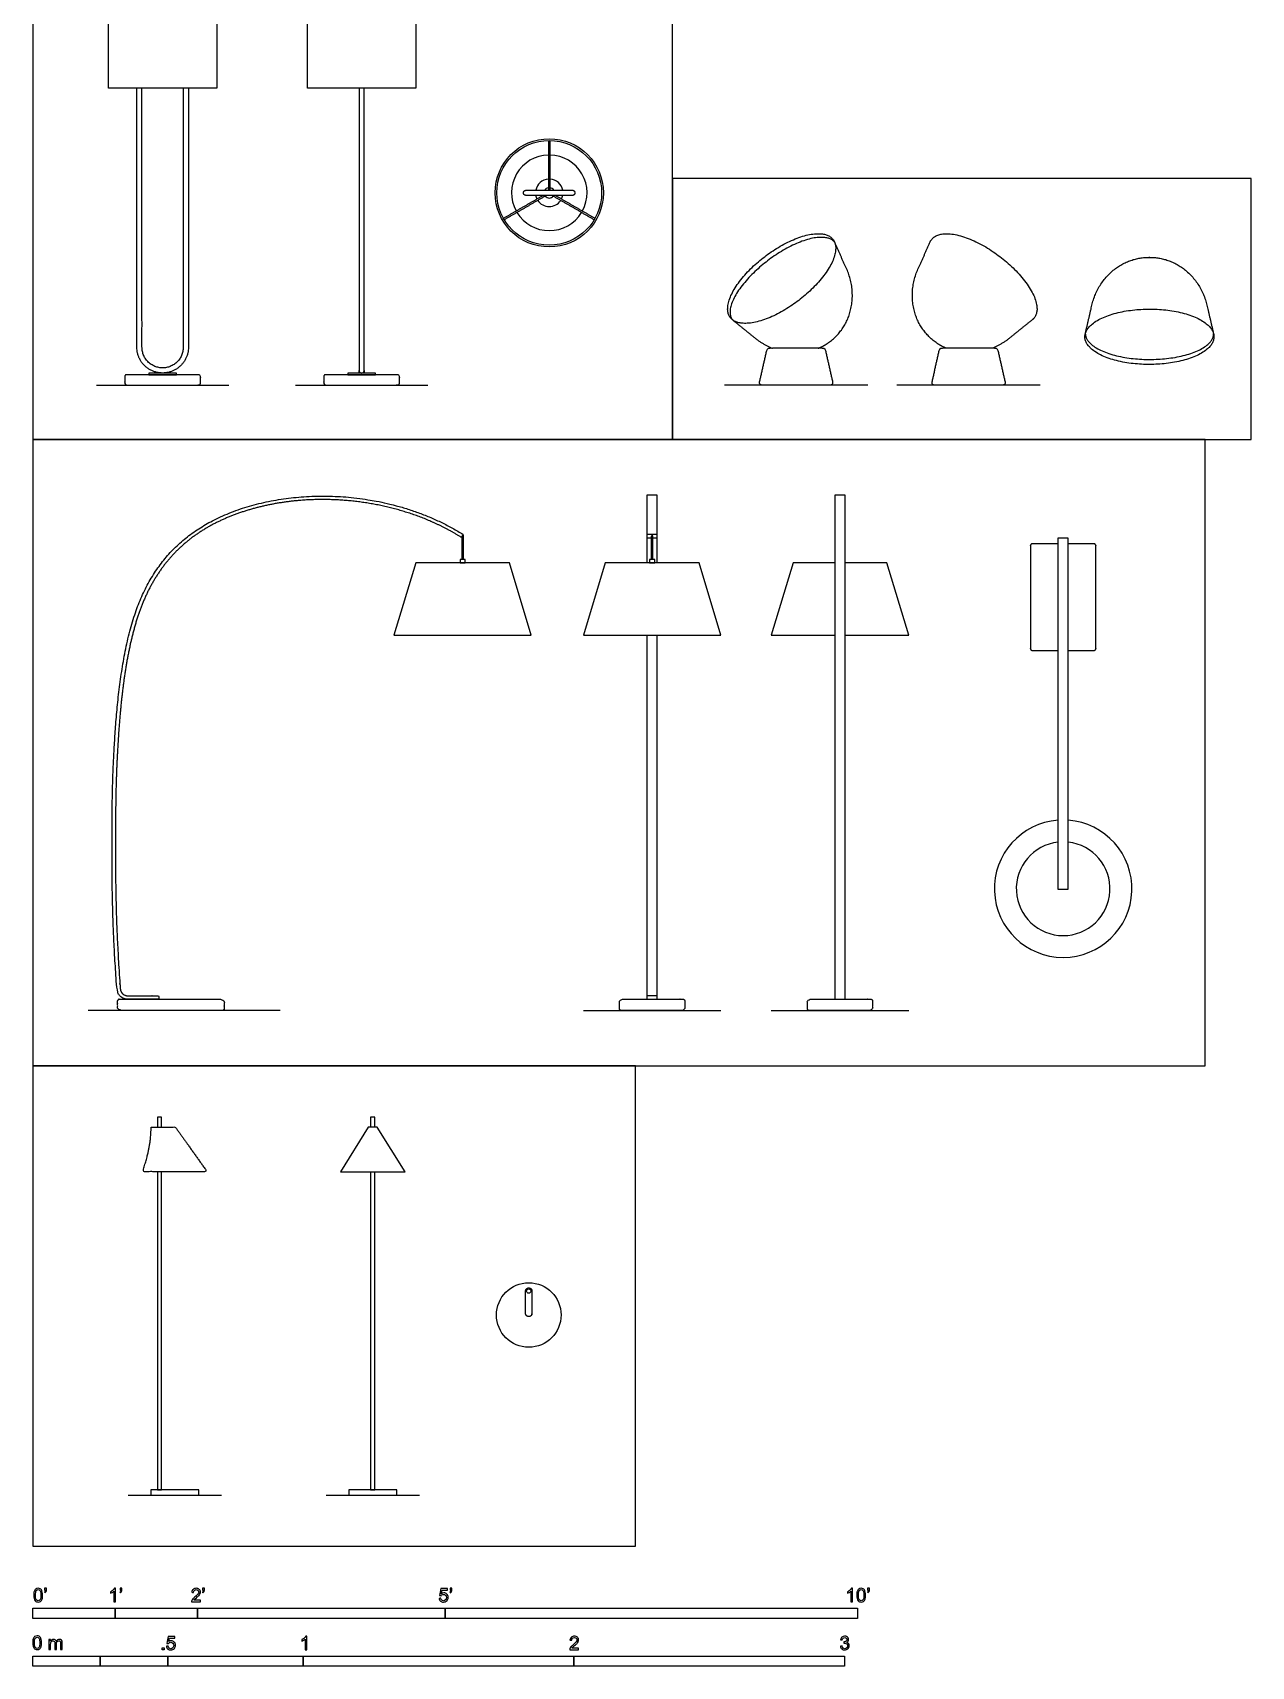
# Model space of a CAD drawing. Header units: millimetres. Extents: x 0 to 42.1, y -0.3 to 16.1.
# Drawn here: x 0.05 to 4.55, y -0.33 to 5.71 of the extents above; entities that cross this region are included whole.
import ezdxf

# ---------------------------------------------------------------- set-up
doc = ezdxf.new("R2010")
doc.units = ezdxf.units.MM
for name, color, linetype, true_color in [('2D$AG-DIAGRAM', 7, 'Continuous', 0xfecc66), ('2D$AG-FURNITURE', 7, 'Continuous', 0x66ccff), ('2D$N-SYMB', 7, 'Continuous', 0x800040), ('2D$X-VPRT', 6, 'Continuous', 0xff00ff), ('AG-DIAGRAM', 7, 'Continuous', 0xfecc66), ('AG-FURNITURE', 7, 'Continuous', 0x66ccff), ('X-VPRT', 6, 'Continuous', 0xff00ff)]:
    doc.layers.add(name, color=color, linetype=linetype, true_color=true_color)

msp = doc.modelspace()

# ---------------------------------------------------------------- linework, layer by layer
at = {"layer": '2D$AG-DIAGRAM'}
for points in [[(0.2832, 4.4113), (0.7715, 4.4113)], [(1.0186, 4.4113), (1.5068, 4.4113)], [(0.9622, 2.0994), (0.2522, 2.0994)], [(2.0823, 2.0994), (2.5903, 2.0994)], [(2.7766, 2.0994), (3.2846, 2.0994)], [(0.3996, 0.3078), (0.7449, 0.3078)], [(1.1311, 0.3078), (1.4764, 0.3078)]]:
    msp.add_lwpolyline(points, dxfattribs=at)
at = {"layer": '2D$AG-FURNITURE'}
for points in [[(0.3273, 5.5093), (0.3273, 5.776), (0.7274, 5.776), (0.7274, 5.5093)], [(1.0627, 5.5093), (1.0627, 5.776), (1.4627, 5.776), (1.4627, 5.5093)], [(0.4765, 4.4494), (0.5781, 4.4494), (0.5781, 4.4558), (0.4765, 4.4558)], [(1.2119, 4.4494), (1.3135, 4.4494), (1.3135, 4.4558), (1.2119, 4.4558)], [(3.0497, 2.1407), (3.0497, 4.0044), (3.0116, 4.0044), (3.0116, 2.1407)], [(3.8362, 3.8447), (3.8362, 2.5474), (3.8743, 2.5474), (3.8743, 3.8447)], [(1.3819, 3.487), (1.8899, 3.487), (1.8091, 3.7537), (1.4627, 3.7537)], [(1.6265, 3.7537), (1.6453, 3.7537), (1.6453, 3.7666), (1.6265, 3.7666)], [(2.0823, 3.487), (2.5903, 3.487), (2.5096, 3.7537), (2.1631, 3.7537)], [(2.3269, 3.7537), (2.3457, 3.7537), (2.3457, 3.7666), (2.3269, 3.7666)], [(2.3173, 2.1407), (2.3554, 2.1407), (2.3554, 2.1534), (2.3173, 2.1534)], [(1.4232, 1.5032), (1.3205, 1.6683), (1.287, 1.6683), (1.1844, 1.5032)], [(0.4833, 0.3078), (0.6611, 0.3078), (0.6611, 0.3269), (0.4833, 0.3269)], [(1.2149, 0.3078), (1.3927, 0.3078), (1.3927, 0.3269), (1.2149, 0.3269)]]:
    msp.add_lwpolyline(points, close=True, dxfattribs=at)
for points in [[(2.3554, 3.7537), (2.3554, 4.0044), (2.3173, 4.0044), (2.3173, 3.7537)], [(2.3395, 3.8464), (2.3554, 3.8464), (2.3554, 3.8591), (2.3173, 3.8591), (2.3173, 3.8464), (2.3332, 3.8464)], [(3.0116, 3.7537), (2.8574, 3.7537), (2.7766, 3.487), (3.0116, 3.487)], [(3.0497, 3.487), (3.2846, 3.487), (3.2038, 3.7537), (3.0497, 3.7537)], [(2.3173, 3.487), (2.3173, 2.1407), (2.3554, 2.1407), (2.3554, 3.487)], [(0.5237, 1.6683), (0.5237, 1.7048), (0.5078, 1.7048), (0.5078, 1.6683)], [(1.3117, 1.6683), (1.3117, 1.7048), (1.2958, 1.7048), (1.2958, 1.6683)], [(0.5078, 1.5032), (0.5078, 0.3269), (0.5237, 0.3269), (0.5237, 1.5032)], [(1.2958, 1.5032), (1.2958, 0.3269), (1.3117, 0.3269), (1.3117, 1.5032)]]:
    msp.add_lwpolyline(points, dxfattribs=at)
for centre, radius in [((1.9561, 5.1219), 0.2), ((1.9561, 5.1219), 0.1937), ((1.8805, 0.9735), 0.1194), ((1.8805, 1.0618), 0.00794)]:
    msp.add_circle(centre, radius, dxfattribs=at)
for centre, radius, start, end in [((1.9561, 5.1219), 0.1397, 91.30229, 208.69771), ((1.9561, 5.1219), 0.1397, 331.30229, 88.69771), ((1.9561, 5.1219), 0.0508, 93.58332, 169.19308), ((1.9561, 5.1219), 0.0192, 99.53142, 150.21379), ((1.9561, 5.1219), 0.0508, 10.80692, 86.41668), ((1.9561, 5.1219), 0.0192, 29.78621, 80.46858), ((1.9561, 5.1219), 0.0508, 190.80692, 206.41668), ((1.9561, 5.1219), 0.0508, 213.58332, 326.41668), ((1.9561, 5.1219), 0.0192, 219.53142, 320.46858), ((1.9561, 5.1219), 0.0508, 333.58332, 349.19308), ((1.9561, 5.1219), 0.1397, 211.30229, 328.69771), ((3.8553, 2.5493), 0.254, 94.30122, 85.69878), ((3.8553, 2.5493), 0.1732, 96.31326, 83.68674)]:
    msp.add_arc(centre, radius, start, end, dxfattribs=at)
for points, weights, degree, knots in [([(0.6226, 5.5093), (0.6226, 5.0301), (0.6226, 4.551), (0.6226, 4.4558), (0.5273, 4.4558), (0.4321, 4.4558), (0.4321, 4.551), (0.4321, 5.0301), (0.4321, 5.5093)], [1, 1, 1, 0.707106781187, 1, 0.707106781187, 1, 1, 1], 2, [6.777903, 6.777903, 6.777903, 9.921829, 9.921829, 10.412703, 10.412703, 10.903576, 10.903576, 14.047502, 14.047502, 14.047502]), ([(0.6035, 5.5093), (0.6035, 5.0301), (0.6035, 4.551), (0.6035, 4.4748), (0.5273, 4.4748), (0.4511, 4.4748), (0.4511, 4.551), (0.4511, 5.0301), (0.4511, 5.5093)], [1, 1, 1, 0.707106781187, 1, 0.707106781187, 1, 1, 1], 2, [6.777903, 6.777903, 6.777903, 9.921829, 9.921829, 10.412703, 10.412703, 10.903576, 10.903576, 14.047502, 14.047502, 14.047502]), ([(1.2532, 5.5093), (1.2532, 4.9873), (1.2532, 4.4653), (1.2532, 4.4558), (1.2627, 4.4558), (1.2722, 4.4558), (1.2722, 4.4653), (1.2722, 4.9873), (1.2722, 5.5093)], [1, 1, 1, 0.707106781187, 1, 0.707106781187, 1, 1, 1], 2, [0.849703, 0.849703, 0.849703, 3.456425, 3.456425, 3.505513, 3.505513, 3.5546, 3.5546, 6.161322, 6.161322, 6.161322]), ([(1.8608, 5.1219), (1.8608, 5.1124), (1.8703, 5.1124), (1.9561, 5.1124), (2.0418, 5.1124), (2.0513, 5.1124), (2.0513, 5.1219), (2.0513, 5.1314), (2.0418, 5.1314), (1.9561, 5.1314), (1.8703, 5.1314), (1.8608, 5.1314), (1.8608, 5.1219)], [1, 0.707106781187, 1, 1, 1, 0.707106781187, 1, 0.707106781187, 1, 1, 1, 0.707106781187, 1], 2, [0, 0, 0, 0.049087, 0.049087, 0.611587, 0.611587, 0.660675, 0.660675, 0.709762, 0.709762, 1.272262, 1.272262, 1.32135, 1.32135, 1.32135]), ([(0.667, 4.4177), (0.667, 4.4113), (0.6607, 4.4113), (0.5273, 4.4113), (0.394, 4.4113), (0.3876, 4.4113), (0.3876, 4.4177), (0.3876, 4.4304), (0.3876, 4.4431), (0.3876, 4.4494), (0.394, 4.4494), (0.5273, 4.4494), (0.6607, 4.4494), (0.667, 4.4494), (0.667, 4.4431), (0.667, 4.4304), (0.667, 4.4177)], [1, 0.707106781187, 1, 1, 1, 0.707106781187, 1, 1, 1, 0.707106781187, 1, 1, 1, 0.707106781187, 1, 1, 1], 2, [0, 0, 0, 0.032725, 0.032725, 0.470225, 0.470225, 0.50295, 0.50295, 0.586283, 0.586283, 0.619008, 0.619008, 1.056508, 1.056508, 1.089233, 1.089233, 1.172566, 1.172566, 1.172566]), ([(1.4024, 4.4177), (1.4024, 4.4113), (1.396, 4.4113), (1.2627, 4.4113), (1.1293, 4.4113), (1.123, 4.4113), (1.123, 4.4177), (1.123, 4.4304), (1.123, 4.4431), (1.123, 4.4494), (1.1293, 4.4494), (1.2627, 4.4494), (1.396, 4.4494), (1.4024, 4.4494), (1.4024, 4.4431), (1.4024, 4.4304), (1.4024, 4.4177)], [1, 0.707106781187, 1, 1, 1, 0.707106781187, 1, 1, 1, 0.707106781187, 1, 1, 1, 0.707106781187, 1, 1, 1], 2, [0, 0, 0, 0.032725, 0.032725, 0.470225, 0.470225, 0.50295, 0.50295, 0.586283, 0.586283, 0.619008, 0.619008, 1.056508, 1.056508, 1.089233, 1.089233, 1.172566, 1.172566, 1.172566]), ([(1.6378, 3.8591), (1.3482, 4.04), (0.7458, 4.04), (0.3945, 3.6223), (0.3405, 3.0414), (0.3405, 2.7416), (0.3405, 2.4192), (0.3583, 2.1783), (0.3599, 2.156), (0.3763, 2.1407), (0.3987, 2.1407), (0.437, 2.1407), (0.4753, 2.1407), (0.5135, 2.1407), (0.5135, 2.145), (0.5135, 2.1492), (0.5135, 2.1534), (0.4753, 2.1534), (0.437, 2.1534), (0.3987, 2.1534), (0.3924, 2.1534), (0.3851, 2.1559), (0.3797, 2.1609), (0.3744, 2.1659), (0.3714, 2.173), (0.3709, 2.1793), (0.3532, 2.4196), (0.3532, 2.5763), (0.3532, 2.704), (0.3532, 2.8382), (0.3532, 2.9394), (0.3622, 3.0867), (0.3646, 3.1259), (0.3705, 3.2073), (0.3844, 3.3309), (0.4062, 3.4548), (0.4379, 3.5716), (0.4834, 3.6753), (0.5431, 3.7637), (0.6171, 3.8369), (0.7047, 3.8949), (0.8045, 3.9389), (0.9141, 3.9696), (1.0316, 3.9868), (1.196, 3.991), (1.362, 3.9658), (1.5206, 3.9097), (1.5954, 3.8706), (1.631, 3.8484), (1.6333, 3.852), (1.6355, 3.8556), (1.6378, 3.8591)], [1, 1, 1, 1, 1, 1, 1, 1, 0.821748788717, 0.821748788717, 1, 1, 1, 1, 1, 1, 1, 1, 1, 1, 1, 1, 1, 1, 1, 1, 1, 1, 1, 1, 1, 1, 1, 1, 1, 1, 1, 1, 1, 1, 1, 1, 1, 1, 1, 1, 1, 1, 1, 1, 1, 1], 3, [0.04166, 0.04166, 0.04166, 0.04166, 3.228658, 4.850171, 6.471684, 8.093197, 9.635749, 9.635749, 9.635749, 9.835138, 9.835138, 9.835138, 10.211723, 10.211723, 10.211723, 10.25339, 10.25339, 10.25339, 10.617394, 10.617394, 10.617394, 10.713758, 10.713758, 10.713758, 10.810122, 10.810122, 10.810122, 12.30114, 12.30114, 12.30114, 13.868481, 13.868481, 13.868481, 14.255303, 14.671856, 15.092279, 15.493069, 15.860426, 16.203578, 16.537987, 16.879451, 17.233778, 17.607668, 17.997864, 18.400163, 19.223796, 19.638212, 20.052034, 20.052034, 20.052034, 20.093701, 20.093701, 20.093701, 20.093701]), ([(1.6391, 3.7666), (1.6391, 3.8098), (1.6391, 3.8545), (1.6391, 3.8568), (1.6368, 3.8576)], [1, 1, 1, 0.772235722906, 0.89870679568], 2, [0.6314288, 0.6314288, 0.6314288, 0.9147154, 0.9147154, 0.9273239, 0.9273239, 0.9273239]), ([(2.3395, 3.7666), (2.3395, 3.8082), (2.3395, 3.8511), (2.3395, 3.8543), (2.3363, 3.8543), (2.3332, 3.8543), (2.3332, 3.8511), (2.3332, 3.8072), (2.3332, 3.7666)], [1, 1, 1, 0.707106781187, 1, 0.707106781187, 1, 1, 1], 2, [0.6314288, 0.6314288, 0.6314288, 0.9039824, 0.9039824, 0.9201963, 0.9201963, 0.9364102, 0.9364102, 1.2027428, 1.2027428, 1.2027428]), ([(3.8362, 3.8241), (3.7886, 3.8241), (3.741, 3.8241), (3.7346, 3.8241), (3.7346, 3.8177), (3.7346, 3.6272), (3.7346, 3.4367), (3.7346, 3.4304), (3.741, 3.4304), (3.7886, 3.4304), (3.8362, 3.4304)], [1, 1, 1, 0.707106781185, 1, 1, 1, 0.707106781187, 1, 1, 1], 2, [4.625, 4.625, 4.625, 4.9375, 4.9375, 4.970225, 4.970225, 6.220225, 6.220225, 6.25295, 6.25295, 6.56545, 6.56545, 6.56545]), ([(3.8743, 3.4304), (3.922, 3.4304), (3.9696, 3.4304), (3.9759, 3.4304), (3.9759, 3.4367), (3.9759, 3.6272), (3.9759, 3.8177), (3.9759, 3.8241), (3.9696, 3.8241), (3.922, 3.8241), (3.8743, 3.8241)], [1, 1, 1, 0.707106781187, 1, 1, 1, 0.707106781185, 1, 1, 1], 2, [2.541667, 2.541667, 2.541667, 2.854167, 2.854167, 2.886892, 2.886892, 4.136892, 4.136892, 4.169617, 4.169617, 4.482117, 4.482117, 4.482117]), ([(0.7485, 2.0994), (0.7548, 2.0994), (0.7548, 2.1058), (0.7548, 2.1201), (0.7548, 2.1344), (0.7548, 2.1407), (0.7485, 2.1407), (0.558, 2.1407), (0.3675, 2.1407), (0.3611, 2.1407), (0.3611, 2.1344), (0.3611, 2.1201), (0.3611, 2.1058), (0.3611, 2.0994), (0.3675, 2.0994), (0.558, 2.0994), (0.7485, 2.0994)], [1, 0.707106781187, 1, 1, 1, 0.707106781188, 1, 1, 1, 0.707106781187, 1, 1, 1, 0.707106781187, 1, 1, 1], 2, [0, 0, 0, 0.032725, 0.032725, 0.580802, 0.580802, 0.613527, 0.613527, 1.863527, 1.863527, 1.896252, 1.896252, 2.444329, 2.444329, 2.477054, 2.477054, 3.727054, 3.727054, 3.727054]), ([(2.2157, 2.1058), (2.2157, 2.0994), (2.222, 2.0994), (2.3363, 2.0994), (2.4506, 2.0994), (2.457, 2.0994), (2.457, 2.1058), (2.457, 2.1201), (2.457, 2.1344), (2.457, 2.1407), (2.4506, 2.1407), (2.3363, 2.1407), (2.222, 2.1407), (2.2157, 2.1407), (2.2157, 2.1344), (2.2157, 2.1201), (2.2157, 2.1058)], [1, 0.707106781188, 1, 1, 1, 0.707106781187, 1, 1, 1, 0.707106781187, 1, 1, 1, 0.707106781187, 1, 1, 1], 2, [0, 0, 0, 0.032725, 0.032725, 0.782725, 0.782725, 0.81545, 0.81545, 1.709681, 1.709681, 1.742406, 1.742406, 2.492406, 2.492406, 2.52513, 2.52513, 3.419361, 3.419361, 3.419361]), ([(2.91, 2.1058), (2.91, 2.0994), (2.9163, 2.0994), (3.0306, 2.0994), (3.1449, 2.0994), (3.1513, 2.0994), (3.1513, 2.1058), (3.1513, 2.1201), (3.1513, 2.1344), (3.1513, 2.1407), (3.1449, 2.1407), (3.0306, 2.1407), (2.9163, 2.1407), (2.91, 2.1407), (2.91, 2.1344), (2.91, 2.1201), (2.91, 2.1058)], [1, 0.707106781188, 1, 1, 1, 0.707106781187, 1, 1, 1, 0.707106781187, 1, 1, 1, 0.707106781187, 1, 1, 1], 2, [0, 0, 0, 0.032725, 0.032725, 0.782725, 0.782725, 0.81545, 0.81545, 1.709681, 1.709681, 1.742406, 1.742406, 2.492406, 2.492406, 2.52513, 2.52513, 3.419361, 3.419361, 3.419361]), ([(1.8805, 1.0737), (1.8686, 1.0737), (1.8686, 1.0618), (1.8686, 1.0206), (1.8686, 0.9794), (1.8686, 0.9675), (1.8805, 0.9675), (1.8923, 0.9675), (1.8923, 0.9794), (1.8923, 1.0206), (1.8923, 1.0618), (1.8923, 1.0737), (1.8805, 1.0737)], [1, 0.707106781187, 1, 1, 1, 0.707106781187, 1, 0.707106781187, 1, 1, 1, 0.707106781186, 1], 2, [0, 0, 0, 0.0609778, 0.0609778, 0.1163483, 0.1163483, 0.1773261, 0.1773261, 0.2383038, 0.2383038, 0.2478954, 0.2478954, 0.3088732, 0.3088732, 0.3088732])]:
    msp.add_rational_spline(points, weights, degree=degree, knots=knots, dxfattribs=at)
for points in [[(1.9529, 5.3155), (1.9529, 5.2235), (1.9529, 5.1314)], [(1.9592, 5.1314), (1.9592, 5.2235), (1.9592, 5.3155)], [(1.7868, 5.0278), (1.86, 5.0701), (1.9332, 5.1124)], [(1.9459, 5.1124), (1.8679, 5.0673), (1.7899, 5.0223)], [(2.1222, 5.0223), (2.0442, 5.0673), (1.9662, 5.1124)], [(1.9789, 5.1124), (2.0521, 5.0701), (2.1253, 5.0278)], [(1.6328, 3.8511), (1.6328, 3.8072), (1.6328, 3.7666)]]:
    msp.add_open_spline(points, degree=2, dxfattribs=at)
msp.add_open_spline([(0.4848, 1.6683), (0.4848, 1.5932), (0.4529, 1.5032), (0.5722, 1.5032), (0.6916, 1.5032), (0.633, 1.5857), (0.5745, 1.6683), (0.5296, 1.6683), (0.4848, 1.6683)], degree=2, knots=[2, 2, 2, 2.559669, 2.559669, 3.343002, 3.343002, 4.343002, 4.343002, 5.343002, 5.343002, 5.343002], dxfattribs=at)
at = {"layer": '2D$N-SYMB'}
for points in [[(0.0471, -0.1484), (0.0471, -0.1103), (0.3519, -0.1103), (0.3519, -0.1484)], [(0.3519, -0.1484), (0.3519, -0.1103), (0.6567, -0.1103), (0.6567, -0.1484)], [(0.6567, -0.1484), (0.6567, -0.1103), (1.5711, -0.1103), (1.5711, -0.1484)], [(1.5711, -0.1484), (1.5711, -0.1103), (3.0951, -0.1103), (3.0951, -0.1484)], [(0.0471, -0.3253), (0.0471, -0.2872), (0.2971, -0.2872), (0.2971, -0.3253)], [(0.2971, -0.3253), (0.2971, -0.2872), (0.5471, -0.2872), (0.5471, -0.3253)], [(0.5257, -0.264), (0.5257, -0.257), (0.5327, -0.257), (0.5327, -0.264)], [(0.5471, -0.3253), (0.5471, -0.2872), (1.0471, -0.2872), (1.0471, -0.3253)], [(1.0471, -0.3253), (1.0471, -0.2872), (2.0471, -0.2872), (2.0471, -0.3253)], [(2.0471, -0.3253), (2.0471, -0.2872), (3.0471, -0.2872), (3.0471, -0.3253)]]:
    msp.add_lwpolyline(points, close=True, dxfattribs=at)
for points, knots in [([(0.0509, -0.0624), (0.0509, -0.0566), (0.0515, -0.0518), (0.0528, -0.0482), (0.054, -0.0446), (0.0558, -0.0419), (0.0582, -0.0398), (0.0606, -0.038), (0.0636, -0.0367), (0.0672, -0.0367), (0.0699, -0.0367), (0.0723, -0.0374), (0.0744, -0.0386), (0.0765, -0.0395), (0.0781, -0.0413), (0.0796, -0.0431), (0.0808, -0.0452), (0.0817, -0.0476), (0.0826, -0.0506), (0.0832, -0.0536), (0.0838, -0.0575), (0.0838, -0.0624), (0.0838, -0.0684), (0.0832, -0.0732), (0.082, -0.0768), (0.0808, -0.0804), (0.079, -0.0831), (0.0765, -0.0852), (0.0741, -0.0871), (0.0711, -0.0877), (0.0672, -0.0877), (0.0624, -0.0877), (0.0588, -0.0864), (0.0561, -0.0828), (0.0528, -0.0786), (0.0509, -0.072), (0.0509, -0.0624)], [0, 0, 0, 0, 1, 1, 1, 2, 2, 2, 3, 3, 3, 4, 4, 4, 5, 5, 5, 6, 6, 6, 7, 7, 7, 8, 8, 8, 9, 9, 9, 10, 10, 10, 11, 11, 11, 12, 12, 12, 12]), ([(0.0573, -0.0624), (0.0573, -0.0708), (0.0582, -0.0762), (0.0603, -0.0789), (0.0621, -0.0816), (0.0645, -0.0831), (0.0672, -0.0831), (0.0702, -0.0831), (0.0726, -0.0816), (0.0744, -0.0789), (0.0762, -0.0762), (0.0775, -0.0708), (0.0775, -0.0624), (0.0775, -0.0542), (0.0762, -0.0488), (0.0744, -0.0461), (0.0726, -0.0434), (0.0702, -0.0419), (0.0672, -0.0419), (0.0645, -0.0419), (0.0621, -0.0431), (0.0606, -0.0455), (0.0585, -0.0485), (0.0573, -0.0542), (0.0573, -0.0624)], [0, 0, 0, 0, 1, 1, 1, 2, 2, 2, 3, 3, 3, 4, 4, 4, 5, 5, 5, 6, 6, 6, 7, 7, 7, 8, 8, 8, 8]), ([(0.0913, -0.0437), (0.0913, -0.0413), (0.0913, -0.0389), (0.0913, -0.0364), (0.0935, -0.0364), (0.0957, -0.0364), (0.0979, -0.0364), (0.0979, -0.0384), (0.0979, -0.0403), (0.0979, -0.0422), (0.0979, -0.0452), (0.0976, -0.0476), (0.0967, -0.0488), (0.0958, -0.0506), (0.0943, -0.0521), (0.0922, -0.053), (0.0917, -0.0522), (0.0912, -0.0514), (0.0907, -0.0506), (0.0919, -0.05), (0.0928, -0.0494), (0.0934, -0.0482), (0.094, -0.047), (0.0943, -0.0455), (0.0943, -0.0437), (0.0933, -0.0437), (0.0923, -0.0437), (0.0913, -0.0437)], [0, 0, 0, 0, 1, 1, 1, 2, 2, 2, 3, 3, 3, 4, 4, 4, 5, 5, 5, 6, 6, 6, 7, 7, 7, 8, 8, 8, 9, 9, 9, 9]), ([(0.3531, -0.0871), (0.3511, -0.0871), (0.3491, -0.0871), (0.3471, -0.0871), (0.3471, -0.074), (0.3471, -0.0609), (0.3471, -0.0479), (0.3456, -0.0494), (0.3435, -0.0509), (0.3411, -0.0521), (0.3387, -0.0536), (0.3366, -0.0548), (0.3347, -0.0554), (0.3347, -0.0534), (0.3347, -0.0514), (0.3347, -0.0494), (0.3381, -0.0479), (0.3411, -0.0458), (0.3438, -0.0437), (0.3462, -0.0413), (0.348, -0.0392), (0.3492, -0.0367), (0.3505, -0.0367), (0.3518, -0.0367), (0.3531, -0.0367), (0.3531, -0.0535), (0.3531, -0.0703), (0.3531, -0.0871)], [0, 0, 0, 0, 1, 1, 1, 2, 2, 2, 3, 3, 3, 4, 4, 4, 5, 5, 5, 6, 6, 6, 7, 7, 7, 8, 8, 8, 9, 9, 9, 9]), ([(0.3703, -0.0437), (0.3703, -0.0413), (0.3703, -0.0389), (0.3703, -0.0364), (0.3725, -0.0364), (0.3747, -0.0364), (0.3769, -0.0364), (0.3769, -0.0384), (0.3769, -0.0403), (0.3769, -0.0422), (0.3769, -0.0452), (0.3766, -0.0476), (0.3757, -0.0488), (0.3748, -0.0506), (0.3733, -0.0521), (0.3712, -0.053), (0.3707, -0.0522), (0.3702, -0.0514), (0.3697, -0.0506), (0.3709, -0.05), (0.3718, -0.0494), (0.3724, -0.0482), (0.373, -0.047), (0.3733, -0.0455), (0.3733, -0.0437), (0.3723, -0.0437), (0.3713, -0.0437), (0.3703, -0.0437)], [0, 0, 0, 0, 1, 1, 1, 2, 2, 2, 3, 3, 3, 4, 4, 4, 5, 5, 5, 6, 6, 6, 7, 7, 7, 8, 8, 8, 9, 9, 9, 9]), ([(0.667, -0.0813), (0.667, -0.0832), (0.667, -0.0851), (0.667, -0.0871), (0.656, -0.0871), (0.6451, -0.0871), (0.6341, -0.0871), (0.6338, -0.0858), (0.6341, -0.0843), (0.6347, -0.0828), (0.6356, -0.0807), (0.6368, -0.0783), (0.6386, -0.0762), (0.6408, -0.0741), (0.6432, -0.0717), (0.6468, -0.0687), (0.6522, -0.0642), (0.6558, -0.0605), (0.6579, -0.0581), (0.6597, -0.0554), (0.6606, -0.053), (0.6606, -0.0506), (0.6606, -0.0482), (0.6597, -0.0461), (0.6582, -0.0446), (0.6564, -0.0428), (0.654, -0.0419), (0.6513, -0.0419), (0.6483, -0.0419), (0.6459, -0.0428), (0.6441, -0.0446), (0.6423, -0.0464), (0.6414, -0.0488), (0.6414, -0.0521), (0.6392, -0.0519), (0.6371, -0.0517), (0.635, -0.0515), (0.6356, -0.0467), (0.6371, -0.0431), (0.6402, -0.0407), (0.6429, -0.0383), (0.6468, -0.0367), (0.6513, -0.0367), (0.6561, -0.0367), (0.66, -0.0383), (0.6627, -0.041), (0.6658, -0.0437), (0.667, -0.047), (0.667, -0.0509), (0.667, -0.0527), (0.6667, -0.0548), (0.6658, -0.0566), (0.6648, -0.0587), (0.6636, -0.0605), (0.6618, -0.063), (0.6597, -0.0651), (0.6567, -0.0678), (0.6522, -0.0717), (0.6486, -0.0747), (0.6462, -0.0768), (0.6453, -0.078), (0.6441, -0.0789), (0.6432, -0.0801), (0.6426, -0.0813), (0.6507, -0.0813), (0.6588, -0.0813), (0.667, -0.0813)], [0, 0, 0, 0, 1, 1, 1, 2, 2, 2, 3, 3, 3, 4, 4, 4, 5, 5, 5, 6, 6, 6, 7, 7, 7, 8, 8, 8, 9, 9, 9, 10, 10, 10, 11, 11, 11, 12, 12, 12, 13, 13, 13, 14, 14, 14, 15, 15, 15, 16, 16, 16, 17, 17, 17, 18, 18, 18, 19, 19, 19, 20, 20, 20, 21, 21, 21, 22, 22, 22, 22]), ([(0.6751, -0.0437), (0.6751, -0.0413), (0.6751, -0.0389), (0.6751, -0.0364), (0.6773, -0.0364), (0.6795, -0.0364), (0.6817, -0.0364), (0.6817, -0.0384), (0.6817, -0.0403), (0.6817, -0.0422), (0.6817, -0.0452), (0.6814, -0.0476), (0.6805, -0.0488), (0.6796, -0.0506), (0.6781, -0.0521), (0.676, -0.053), (0.6755, -0.0522), (0.675, -0.0514), (0.6745, -0.0506), (0.6757, -0.05), (0.6766, -0.0494), (0.6772, -0.0482), (0.6778, -0.047), (0.6781, -0.0455), (0.6781, -0.0437), (0.6771, -0.0437), (0.6761, -0.0437), (0.6751, -0.0437)], [0, 0, 0, 0, 1, 1, 1, 2, 2, 2, 3, 3, 3, 4, 4, 4, 5, 5, 5, 6, 6, 6, 7, 7, 7, 8, 8, 8, 9, 9, 9, 9]), ([(1.5491, -0.0741), (1.5513, -0.0739), (1.5535, -0.0737), (1.5558, -0.0735), (1.5561, -0.0768), (1.5573, -0.0789), (1.5591, -0.0807), (1.5606, -0.0822), (1.5627, -0.0831), (1.5654, -0.0831), (1.5681, -0.0831), (1.5708, -0.0819), (1.5729, -0.0795), (1.5747, -0.0774), (1.5759, -0.0744), (1.5759, -0.0708), (1.5759, -0.0672), (1.5747, -0.0645), (1.5729, -0.0624), (1.5708, -0.0605), (1.5684, -0.0593), (1.5651, -0.0593), (1.5633, -0.0593), (1.5615, -0.0599), (1.5597, -0.0608), (1.5582, -0.0617), (1.557, -0.063), (1.5561, -0.0642), (1.5541, -0.064), (1.5522, -0.0638), (1.5503, -0.0636), (1.5519, -0.0549), (1.5535, -0.0463), (1.5552, -0.0377), (1.5635, -0.0377), (1.5718, -0.0377), (1.5802, -0.0377), (1.5802, -0.0397), (1.5802, -0.0417), (1.5802, -0.0437), (1.5734, -0.0437), (1.5667, -0.0437), (1.56, -0.0437), (1.5591, -0.0482), (1.5582, -0.0527), (1.5573, -0.0572), (1.5603, -0.0551), (1.5636, -0.0539), (1.5669, -0.0539), (1.5711, -0.0539), (1.5747, -0.0554), (1.5777, -0.0584), (1.5808, -0.0614), (1.5823, -0.0654), (1.5823, -0.0702), (1.5823, -0.0747), (1.5811, -0.0786), (1.5783, -0.0819), (1.5753, -0.0861), (1.5708, -0.0877), (1.5654, -0.0877), (1.5606, -0.0877), (1.557, -0.0867), (1.5542, -0.0843), (1.5512, -0.0816), (1.5497, -0.0783), (1.5491, -0.0741)], [0, 0, 0, 0, 1, 1, 1, 2, 2, 2, 3, 3, 3, 4, 4, 4, 5, 5, 5, 6, 6, 6, 7, 7, 7, 8, 8, 8, 9, 9, 9, 10, 10, 10, 11, 11, 11, 12, 12, 12, 13, 13, 13, 14, 14, 14, 15, 15, 15, 16, 16, 16, 17, 17, 17, 18, 18, 18, 19, 19, 19, 20, 20, 20, 21, 21, 21, 22, 22, 22, 22]), ([(1.5895, -0.0437), (1.5895, -0.0413), (1.5895, -0.0389), (1.5895, -0.0364), (1.5917, -0.0364), (1.5939, -0.0364), (1.5961, -0.0364), (1.5961, -0.0384), (1.5961, -0.0403), (1.5961, -0.0422), (1.5961, -0.0452), (1.5958, -0.0476), (1.5949, -0.0488), (1.594, -0.0506), (1.5925, -0.0521), (1.5904, -0.053), (1.5899, -0.0522), (1.5894, -0.0514), (1.5889, -0.0506), (1.5901, -0.05), (1.591, -0.0494), (1.5916, -0.0482), (1.5922, -0.047), (1.5925, -0.0455), (1.5925, -0.0437), (1.5915, -0.0437), (1.5905, -0.0437), (1.5895, -0.0437)], [0, 0, 0, 0, 1, 1, 1, 2, 2, 2, 3, 3, 3, 4, 4, 4, 5, 5, 5, 6, 6, 6, 7, 7, 7, 8, 8, 8, 9, 9, 9, 9]), ([(3.0767, -0.0871), (3.0747, -0.0871), (3.0727, -0.0871), (3.0707, -0.0871), (3.0707, -0.074), (3.0707, -0.0609), (3.0707, -0.0479), (3.0692, -0.0494), (3.0671, -0.0509), (3.0647, -0.0521), (3.0623, -0.0536), (3.0602, -0.0548), (3.0584, -0.0554), (3.0584, -0.0534), (3.0584, -0.0514), (3.0584, -0.0494), (3.0617, -0.0479), (3.0647, -0.0458), (3.0674, -0.0437), (3.0698, -0.0413), (3.0716, -0.0392), (3.0728, -0.0367), (3.0741, -0.0367), (3.0754, -0.0367), (3.0767, -0.0367), (3.0767, -0.0535), (3.0767, -0.0703), (3.0767, -0.0871)], [0, 0, 0, 0, 1, 1, 1, 2, 2, 2, 3, 3, 3, 4, 4, 4, 5, 5, 5, 6, 6, 6, 7, 7, 7, 8, 8, 8, 9, 9, 9, 9]), ([(3.0924, -0.0624), (3.0924, -0.0566), (3.093, -0.0518), (3.0942, -0.0482), (3.0957, -0.0446), (3.0975, -0.0419), (3.0999, -0.0398), (3.102, -0.038), (3.1054, -0.0367), (3.109, -0.0367), (3.1117, -0.0367), (3.1138, -0.0374), (3.1159, -0.0386), (3.118, -0.0395), (3.1195, -0.0413), (3.121, -0.0431), (3.1222, -0.0452), (3.1234, -0.0476), (3.124, -0.0506), (3.1249, -0.0536), (3.1252, -0.0575), (3.1252, -0.0624), (3.1252, -0.0684), (3.1246, -0.0732), (3.1234, -0.0768), (3.1222, -0.0804), (3.1204, -0.0831), (3.118, -0.0852), (3.1156, -0.0871), (3.1126, -0.0877), (3.109, -0.0877), (3.1042, -0.0877), (3.1002, -0.0864), (3.0975, -0.0828), (3.0942, -0.0786), (3.0924, -0.072), (3.0924, -0.0624)], [0, 0, 0, 0, 1, 1, 1, 2, 2, 2, 3, 3, 3, 4, 4, 4, 5, 5, 5, 6, 6, 6, 7, 7, 7, 8, 8, 8, 9, 9, 9, 10, 10, 10, 11, 11, 11, 12, 12, 12, 12]), ([(3.0987, -0.0624), (3.0987, -0.0708), (3.0999, -0.0762), (3.1017, -0.0789), (3.1036, -0.0816), (3.106, -0.0831), (3.109, -0.0831), (3.1117, -0.0831), (3.1141, -0.0816), (3.1159, -0.0789), (3.118, -0.0762), (3.1189, -0.0708), (3.1189, -0.0624), (3.1189, -0.0542), (3.118, -0.0488), (3.1159, -0.0461), (3.1141, -0.0434), (3.1117, -0.0419), (3.1087, -0.0419), (3.106, -0.0419), (3.1039, -0.0431), (3.102, -0.0455), (3.0999, -0.0485), (3.0987, -0.0542), (3.0987, -0.0624)], [0, 0, 0, 0, 1, 1, 1, 2, 2, 2, 3, 3, 3, 4, 4, 4, 5, 5, 5, 6, 6, 6, 7, 7, 7, 8, 8, 8, 8]), ([(3.1328, -0.0437), (3.1328, -0.0413), (3.1328, -0.0389), (3.1328, -0.0364), (3.135, -0.0364), (3.1372, -0.0364), (3.1394, -0.0364), (3.1394, -0.0384), (3.1394, -0.0403), (3.1394, -0.0422), (3.1394, -0.0452), (3.1391, -0.0476), (3.1382, -0.0488), (3.1373, -0.0506), (3.1358, -0.0521), (3.1337, -0.053), (3.1332, -0.0522), (3.1327, -0.0514), (3.1322, -0.0506), (3.1334, -0.05), (3.1343, -0.0494), (3.1349, -0.0482), (3.1355, -0.047), (3.1361, -0.0455), (3.1361, -0.0437), (3.135, -0.0437), (3.1339, -0.0437), (3.1328, -0.0437)], [0, 0, 0, 0, 1, 1, 1, 2, 2, 2, 3, 3, 3, 4, 4, 4, 5, 5, 5, 6, 6, 6, 7, 7, 7, 8, 8, 8, 9, 9, 9, 9]), ([(0.0471, -0.2382), (0.0471, -0.2325), (0.0477, -0.2276), (0.0489, -0.224), (0.0501, -0.2204), (0.0519, -0.2177), (0.0543, -0.2156), (0.0568, -0.2138), (0.0598, -0.2126), (0.0634, -0.2126), (0.0661, -0.2126), (0.0685, -0.2132), (0.0706, -0.2144), (0.0727, -0.2153), (0.0742, -0.2171), (0.0757, -0.2189), (0.0769, -0.221), (0.0778, -0.2234), (0.0787, -0.2264), (0.0793, -0.2294), (0.0799, -0.2334), (0.0799, -0.2382), (0.0799, -0.2442), (0.0793, -0.249), (0.0781, -0.2526), (0.0769, -0.2562), (0.0751, -0.259), (0.0727, -0.2611), (0.0703, -0.2629), (0.0673, -0.2635), (0.0634, -0.2635), (0.0586, -0.2635), (0.0549, -0.2623), (0.0522, -0.2587), (0.0489, -0.2544), (0.0471, -0.2478), (0.0471, -0.2382)], [0, 0, 0, 0, 1, 1, 1, 2, 2, 2, 3, 3, 3, 4, 4, 4, 5, 5, 5, 6, 6, 6, 7, 7, 7, 8, 8, 8, 9, 9, 9, 10, 10, 10, 11, 11, 11, 12, 12, 12, 12]), ([(0.0534, -0.2382), (0.0534, -0.2466), (0.0543, -0.252), (0.0565, -0.2547), (0.0583, -0.2575), (0.0607, -0.259), (0.0634, -0.259), (0.0664, -0.259), (0.0688, -0.2575), (0.0706, -0.2547), (0.0724, -0.252), (0.0736, -0.2466), (0.0736, -0.2382), (0.0736, -0.23), (0.0724, -0.2246), (0.0706, -0.2219), (0.0688, -0.2192), (0.0664, -0.2177), (0.0634, -0.2177), (0.0607, -0.2177), (0.0583, -0.2189), (0.0568, -0.2213), (0.0546, -0.2243), (0.0534, -0.23), (0.0534, -0.2382)], [0, 0, 0, 0, 1, 1, 1, 2, 2, 2, 3, 3, 3, 4, 4, 4, 5, 5, 5, 6, 6, 6, 7, 7, 7, 8, 8, 8, 8]), ([(0.1074, -0.2629), (0.1074, -0.2508), (0.1074, -0.2388), (0.1074, -0.2267), (0.1092, -0.2267), (0.111, -0.2267), (0.1128, -0.2267), (0.1128, -0.2284), (0.1128, -0.2301), (0.1128, -0.2318), (0.114, -0.23), (0.1155, -0.2285), (0.1173, -0.2276), (0.1191, -0.2264), (0.1212, -0.2258), (0.1236, -0.2258), (0.1263, -0.2258), (0.1287, -0.2264), (0.1302, -0.2276), (0.1321, -0.2288), (0.1333, -0.2303), (0.1339, -0.2322), (0.1369, -0.2279), (0.1405, -0.2258), (0.1453, -0.2258), (0.1489, -0.2258), (0.1516, -0.227), (0.1534, -0.2288), (0.1556, -0.2309), (0.1565, -0.234), (0.1565, -0.2382), (0.1565, -0.2464), (0.1565, -0.2546), (0.1565, -0.2629), (0.1544, -0.2629), (0.1524, -0.2629), (0.1504, -0.2629), (0.1504, -0.2553), (0.1504, -0.2478), (0.1504, -0.2403), (0.1504, -0.2376), (0.1501, -0.2361), (0.1498, -0.2349), (0.1492, -0.2337), (0.1486, -0.2328), (0.1474, -0.2322), (0.1465, -0.2315), (0.1453, -0.2312), (0.1438, -0.2312), (0.1414, -0.2312), (0.1393, -0.2322), (0.1375, -0.2337), (0.1357, -0.2355), (0.1351, -0.2382), (0.1351, -0.2418), (0.1351, -0.2488), (0.1351, -0.2558), (0.1351, -0.2629), (0.133, -0.2629), (0.1309, -0.2629), (0.1287, -0.2629), (0.1287, -0.255), (0.1287, -0.2472), (0.1287, -0.2394), (0.1287, -0.2367), (0.1284, -0.2346), (0.1272, -0.2334), (0.1263, -0.2318), (0.1245, -0.2312), (0.1224, -0.2312), (0.1206, -0.2312), (0.1191, -0.2315), (0.1176, -0.2328), (0.1161, -0.2337), (0.1152, -0.2349), (0.1143, -0.2367), (0.1137, -0.2385), (0.1134, -0.2409), (0.1134, -0.2442), (0.1134, -0.2504), (0.1134, -0.2566), (0.1134, -0.2629), (0.1114, -0.2629), (0.1094, -0.2629), (0.1074, -0.2629)], [0, 0, 0, 0, 1, 1, 1, 2, 2, 2, 3, 3, 3, 4, 4, 4, 5, 5, 5, 6, 6, 6, 7, 7, 7, 8, 8, 8, 9, 9, 9, 10, 10, 10, 11, 11, 11, 12, 12, 12, 13, 13, 13, 14, 14, 14, 15, 15, 15, 16, 16, 16, 17, 17, 17, 18, 18, 18, 19, 19, 19, 20, 20, 20, 21, 21, 21, 22, 22, 22, 23, 23, 23, 24, 24, 24, 25, 25, 25, 26, 26, 26, 27, 27, 27, 28, 28, 28, 28]), ([(0.5417, -0.251), (0.5438, -0.2508), (0.5459, -0.2506), (0.548, -0.2504), (0.5486, -0.2537), (0.5495, -0.2558), (0.5513, -0.2576), (0.5531, -0.2591), (0.5552, -0.2601), (0.5577, -0.2601), (0.5607, -0.2601), (0.5631, -0.2588), (0.5652, -0.2564), (0.5673, -0.2543), (0.5682, -0.2513), (0.5682, -0.2477), (0.5682, -0.2441), (0.5673, -0.2414), (0.5655, -0.2393), (0.5634, -0.2375), (0.5607, -0.2363), (0.5577, -0.2363), (0.5556, -0.2363), (0.5537, -0.2369), (0.5522, -0.2378), (0.5507, -0.2387), (0.5495, -0.2399), (0.5486, -0.2411), (0.5466, -0.2409), (0.5446, -0.2407), (0.5426, -0.2405), (0.5442, -0.2318), (0.5458, -0.2232), (0.5474, -0.2146), (0.5558, -0.2146), (0.5641, -0.2146), (0.5724, -0.2146), (0.5724, -0.2166), (0.5724, -0.2186), (0.5724, -0.2206), (0.5658, -0.2206), (0.5592, -0.2206), (0.5525, -0.2206), (0.5516, -0.2251), (0.5507, -0.2296), (0.5498, -0.2341), (0.5528, -0.232), (0.5559, -0.2308), (0.5592, -0.2308), (0.5637, -0.2308), (0.5673, -0.2323), (0.5703, -0.2354), (0.5733, -0.2384), (0.5748, -0.2423), (0.5748, -0.2471), (0.5748, -0.2516), (0.5736, -0.2555), (0.5709, -0.2588), (0.5676, -0.2631), (0.5634, -0.2646), (0.5577, -0.2646), (0.5531, -0.2646), (0.5495, -0.2637), (0.5465, -0.2613), (0.5438, -0.2585), (0.542, -0.2552), (0.5417, -0.251)], [0, 0, 0, 0, 1, 1, 1, 2, 2, 2, 3, 3, 3, 4, 4, 4, 5, 5, 5, 6, 6, 6, 7, 7, 7, 8, 8, 8, 9, 9, 9, 10, 10, 10, 11, 11, 11, 12, 12, 12, 13, 13, 13, 14, 14, 14, 15, 15, 15, 16, 16, 16, 17, 17, 17, 18, 18, 18, 19, 19, 19, 20, 20, 20, 21, 21, 21, 22, 22, 22, 22]), ([(1.0601, -0.264), (1.0581, -0.264), (1.0561, -0.264), (1.054, -0.264), (1.054, -0.2509), (1.054, -0.2379), (1.054, -0.2248), (1.0525, -0.2263), (1.0504, -0.2278), (1.048, -0.229), (1.0456, -0.2305), (1.0435, -0.2317), (1.0417, -0.2323), (1.0417, -0.2303), (1.0417, -0.2283), (1.0417, -0.2263), (1.045, -0.2248), (1.048, -0.2227), (1.0507, -0.2206), (1.0531, -0.2182), (1.0549, -0.2161), (1.0562, -0.2137), (1.0575, -0.2137), (1.0588, -0.2137), (1.0601, -0.2137), (1.0601, -0.2304), (1.0601, -0.2472), (1.0601, -0.264)], [0, 0, 0, 0, 1, 1, 1, 2, 2, 2, 3, 3, 3, 4, 4, 4, 5, 5, 5, 6, 6, 6, 7, 7, 7, 8, 8, 8, 9, 9, 9, 9]), ([(2.0646, -0.2582), (2.0646, -0.2602), (2.0646, -0.2621), (2.0646, -0.264), (2.0536, -0.264), (2.0427, -0.264), (2.0318, -0.264), (2.0315, -0.2628), (2.0318, -0.2613), (2.0324, -0.2598), (2.0333, -0.2576), (2.0345, -0.2552), (2.0363, -0.2531), (2.0384, -0.251), (2.0408, -0.2486), (2.0444, -0.2456), (2.0498, -0.2411), (2.0534, -0.2375), (2.0556, -0.2351), (2.0574, -0.2323), (2.0583, -0.2299), (2.0583, -0.2275), (2.0583, -0.2251), (2.0574, -0.223), (2.0559, -0.2215), (2.054, -0.2197), (2.0516, -0.2188), (2.0489, -0.2188), (2.0459, -0.2188), (2.0435, -0.2197), (2.0417, -0.2215), (2.0399, -0.2233), (2.039, -0.2257), (2.039, -0.229), (2.0369, -0.2288), (2.0348, -0.2286), (2.0327, -0.2284), (2.0333, -0.2236), (2.0348, -0.22), (2.0378, -0.2176), (2.0405, -0.2152), (2.0444, -0.2137), (2.0489, -0.2137), (2.0537, -0.2137), (2.0577, -0.2152), (2.0604, -0.2179), (2.0634, -0.2206), (2.0646, -0.2239), (2.0646, -0.2278), (2.0646, -0.2296), (2.0643, -0.2317), (2.0634, -0.2335), (2.0625, -0.2357), (2.0613, -0.2375), (2.0595, -0.2399), (2.0574, -0.242), (2.0543, -0.2447), (2.0498, -0.2486), (2.0462, -0.2516), (2.0438, -0.2537), (2.0429, -0.2549), (2.0417, -0.2558), (2.0408, -0.257), (2.0402, -0.2582), (2.0483, -0.2582), (2.0565, -0.2582), (2.0646, -0.2582)], [0, 0, 0, 0, 1, 1, 1, 2, 2, 2, 3, 3, 3, 4, 4, 4, 5, 5, 5, 6, 6, 6, 7, 7, 7, 8, 8, 8, 9, 9, 9, 10, 10, 10, 11, 11, 11, 12, 12, 12, 13, 13, 13, 14, 14, 14, 15, 15, 15, 16, 16, 16, 17, 17, 17, 18, 18, 18, 19, 19, 19, 20, 20, 20, 21, 21, 21, 22, 22, 22, 22]), ([(3.0321, -0.251), (3.0342, -0.2507), (3.0363, -0.2504), (3.0384, -0.2501), (3.039, -0.2534), (3.0402, -0.2561), (3.042, -0.2576), (3.0435, -0.2591), (3.0456, -0.2601), (3.048, -0.2601), (3.051, -0.2601), (3.0534, -0.2588), (3.0556, -0.257), (3.0574, -0.2549), (3.0586, -0.2525), (3.0586, -0.2495), (3.0586, -0.2465), (3.0574, -0.2444), (3.0556, -0.2426), (3.0537, -0.2408), (3.0513, -0.2396), (3.0486, -0.2396), (3.0474, -0.2396), (3.0459, -0.2399), (3.0444, -0.2405), (3.0446, -0.2387), (3.0448, -0.2369), (3.045, -0.2351), (3.0453, -0.2351), (3.0456, -0.2351), (3.0459, -0.2351), (3.0486, -0.2351), (3.051, -0.2344), (3.0531, -0.2329), (3.0552, -0.2317), (3.0562, -0.2296), (3.0562, -0.2266), (3.0562, -0.2245), (3.0552, -0.2227), (3.0537, -0.2212), (3.0522, -0.2197), (3.0504, -0.2188), (3.048, -0.2188), (3.0456, -0.2188), (3.0435, -0.2197), (3.042, -0.2212), (3.0405, -0.2227), (3.0393, -0.2248), (3.039, -0.2278), (3.0369, -0.2275), (3.0348, -0.2272), (3.0327, -0.2269), (3.0336, -0.2227), (3.0351, -0.2194), (3.0378, -0.2173), (3.0405, -0.2149), (3.0438, -0.2137), (3.0477, -0.2137), (3.0504, -0.2137), (3.0531, -0.2143), (3.0552, -0.2155), (3.0577, -0.2167), (3.0595, -0.2185), (3.0607, -0.2203), (3.0619, -0.2224), (3.0625, -0.2245), (3.0625, -0.2269), (3.0625, -0.229), (3.0619, -0.2308), (3.0607, -0.2326), (3.0595, -0.2344), (3.058, -0.236), (3.0556, -0.2369), (3.0586, -0.2378), (3.061, -0.239), (3.0625, -0.2414), (3.064, -0.2435), (3.0649, -0.2462), (3.0649, -0.2492), (3.0649, -0.2537), (3.0634, -0.2573), (3.0601, -0.2604), (3.0571, -0.2634), (3.0528, -0.2646), (3.048, -0.2646), (3.0438, -0.2646), (3.0399, -0.2637), (3.0372, -0.261), (3.0342, -0.2585), (3.0327, -0.2549), (3.0321, -0.251)], [0, 0, 0, 0, 1, 1, 1, 2, 2, 2, 3, 3, 3, 4, 4, 4, 5, 5, 5, 6, 6, 6, 7, 7, 7, 8, 8, 8, 9, 9, 9, 10, 10, 10, 11, 11, 11, 12, 12, 12, 13, 13, 13, 14, 14, 14, 15, 15, 15, 16, 16, 16, 17, 17, 17, 18, 18, 18, 19, 19, 19, 20, 20, 20, 21, 21, 21, 22, 22, 22, 23, 23, 23, 24, 24, 24, 25, 25, 25, 26, 26, 26, 27, 27, 27, 28, 28, 28, 29, 29, 29, 30, 30, 30, 30])]:
    msp.add_open_spline(points, degree=3, knots=knots, dxfattribs=at)
at = {"layer": '2D$X-VPRT'}
for points in [[(0.0471, 4.2095), (2.4122, 4.2095), (2.4122, 6.0609), (0.0471, 6.0609)], [(0.0471, 1.8944), (4.3802, 1.8944), (4.3802, 4.2095), (0.0471, 4.2095)], [(0.0471, 0.1183), (2.2748, 0.1183), (2.2748, 1.8944), (0.0471, 1.8944)]]:
    msp.add_lwpolyline(points, close=True, dxfattribs=at)
at = {"layer": 'AG-DIAGRAM'}
for points in [[(2.6035, 4.4127), (3.1331, 4.4127)], [(3.2411, 4.4127), (3.7707, 4.4127)]]:
    msp.add_lwpolyline(points, dxfattribs=at)
at = {"layer": 'AG-FURNITURE'}
for points in [[(2.8683, 4.5471), (2.7816, 4.5471)], [(2.955, 4.5471), (2.8683, 4.5471)], [(3.5059, 4.5471), (3.4191, 4.5471)], [(3.5926, 4.5471), (3.5059, 4.5471)]]:
    msp.add_lwpolyline(points, dxfattribs=at)
for points, weights, knots in [([(3.0046, 4.9499), (2.9418, 5.0307), (2.7523, 4.8859), (2.5628, 4.7411), (2.6256, 4.6603), (2.6885, 4.5795), (2.878, 4.7243), (3.0675, 4.8691), (3.0046, 4.9499)], [1, 0.707106781187, 1, 0.707106781187, 1, 0.707106781187, 1, 0.707106781187, 1], [0, 0, 0, 1.178097, 1.178097, 2.356194, 2.356194, 3.534292, 3.534292, 4.712389, 4.712389, 4.712389]), ([(3.0109, 4.9389), (2.9509, 5.0141), (2.7636, 4.8711), (2.5754, 4.7277), (2.6329, 4.6529)], [0.996755927566, 0.707106781187, 1, 0.707106781187, 0.988851322521], [4.705828, 4.705828, 4.705828, 5.898638, 5.898638, 7.091449, 7.091449, 7.091449]), ([(3.364, 4.9407), (3.3663, 4.9457), (3.3696, 4.9499), (3.4324, 5.0307), (3.6219, 4.8859), (3.8114, 4.7411), (3.7486, 4.6603), (3.7454, 4.6562), (3.7413, 4.6529)], [0.960749875887, 0.978847292326, 1, 0.707106781187, 1, 0.707106781187, 1, 0.979496331109, 0.961863335972], [2.635621, 2.635621, 2.635621, 2.720703, 2.720703, 3.8988, 3.8988, 5.076898, 5.076898, 5.159369, 5.159369, 5.159369]), ([(2.9504, 4.5471), (2.9741, 4.5571), (2.9944, 4.5725), (3.1376, 4.6813), (3.0488, 4.8544)], [0.922557364351, 0.954078999233, 1, 0.746684175912, 0.931541055127], [1.130196, 1.130196, 1.130196, 1.314902, 1.314902, 2.333809, 2.333809, 2.333809]), ([(3.4238, 4.5471), (3.4001, 4.5571), (3.3798, 4.5725), (3.2366, 4.6813), (3.3254, 4.8544)], [0.922557364351, 0.954078999233, 1, 0.746684175912, 0.931541055127], [1.130196, 1.130196, 1.130196, 1.314902, 1.314902, 2.333809, 2.333809, 2.333809]), ([(3.9582, 4.6919), (3.9923, 4.8834), (4.1721, 4.8833), (4.1731, 4.8833), (4.1741, 4.8833)], [0.931541055127, 0.746684175912, 1, 0.998141834405, 0.996307245862], [-2.333809, -2.333809, -2.333809, -1.314902, -1.314902, -1.307428, -1.307428, -1.307428]), ([(4.1741, 4.8833), (4.1751, 4.8833), (4.1761, 4.8833), (4.3559, 4.8834), (4.3899, 4.6919)], [0.996307245862, 0.998141834405, 1, 0.746684175912, 0.931541055127], [-1.307428, -1.307428, -1.307428, -1.299954, -1.299954, -0.281048, -0.281048, -0.281048]), ([(3.9356, 4.5891), (3.9367, 4.4867), (4.1752, 4.4874), (4.4137, 4.488), (4.4126, 4.5903), (4.4115, 4.6927), (4.173, 4.6921), (3.9345, 4.6914), (3.9356, 4.5891)], [1, 0.707106781187, 1, 0.707106781187, 1, 0.707106781187, 1, 0.707106781187, 1], [0, 0, 0, 1.178097, 1.178097, 2.356194, 2.356194, 3.534292, 3.534292, 4.712389, 4.712389, 4.712389]), ([(3.9372, 4.6017), (3.9395, 4.5055), (4.1752, 4.506), (4.4117, 4.5063), (4.4112, 4.6006)], [0.996755927566, 0.707106781187, 1, 0.707106781187, 0.988851322521], [4.705828, 4.705828, 4.705828, 5.898638, 5.898638, 7.091449, 7.091449, 7.091449]), ([(2.7322, 4.4217), (2.7315, 4.4182), (2.7337, 4.4155), (2.7359, 4.4127), (2.7394, 4.4127)], [1, 0.901162985176, 1, 0.901162985176, 1], [-0.45893501, -0.45893501, -0.45893501, -0.43771682, -0.43771682, -0.41649862, -0.41649862, -0.41649862]), ([(2.9972, 4.4127), (3.0008, 4.4127), (3.003, 4.4155), (3.0052, 4.4182), (3.0044, 4.4217)], [1, 0.901162985176, 1, 0.901162985176, 1], [0.41649862, 0.41649862, 0.41649862, 0.43771682, 0.43771682, 0.45893501, 0.45893501, 0.45893501]), ([(3.3698, 4.4217), (3.369, 4.4182), (3.3712, 4.4155), (3.3734, 4.4127), (3.3769, 4.4127)], [1, 0.901162985176, 1, 0.901162985176, 1], [-0.45893501, -0.45893501, -0.45893501, -0.43771682, -0.43771682, -0.41649862, -0.41649862, -0.41649862]), ([(3.6348, 4.4127), (3.6383, 4.4127), (3.6405, 4.4155), (3.6427, 4.4182), (3.642, 4.4217)], [1, 0.901162985176, 1, 0.901162985176, 1], [0.41649862, 0.41649862, 0.41649862, 0.43771682, 0.43771682, 0.45893501, 0.45893501, 0.45893501])]:
    msp.add_rational_spline(points, weights, degree=2, knots=knots, dxfattribs=at)
for points, degree in [([(3.0488, 4.8544), (3.0295, 4.8975), (3.0101, 4.9407)], 2), ([(3.3254, 4.8544), (3.3447, 4.8975), (3.364, 4.9407)], 2), ([(2.6329, 4.6529), (2.6696, 4.6233), (2.7062, 4.5938)], 2), ([(3.7413, 4.6529), (3.7046, 4.6233), (3.668, 4.5938)], 2), ([(3.9368, 4.5997), (3.9475, 4.6458), (3.9582, 4.6919)], 2), ([(4.3899, 4.6919), (4.4007, 4.6458), (4.4114, 4.5997)], 2), ([(2.7584, 4.5375), (2.7453, 4.4796), (2.7322, 4.4217)], 2), ([(2.7816, 4.5471), (2.767, 4.5471), (2.7606, 4.5471), (2.7584, 4.5375)], 3), ([(2.9782, 4.5375), (2.976, 4.5471), (2.9697, 4.5471), (2.955, 4.5471)], 3), ([(3.0044, 4.4217), (2.9913, 4.4796), (2.9782, 4.5375)], 2), ([(3.396, 4.5375), (3.3829, 4.4796), (3.3698, 4.4217)], 2), ([(3.4191, 4.5471), (3.4045, 4.5471), (3.3982, 4.5471), (3.396, 4.5375)], 3), ([(3.6157, 4.5375), (3.6136, 4.5471), (3.6072, 4.5471), (3.5926, 4.5471)], 3), ([(3.642, 4.4217), (3.6288, 4.4796), (3.6157, 4.5375)], 2), ([(2.7394, 4.4127), (2.8038, 4.4127), (2.8683, 4.4127)], 2), ([(2.8683, 4.4127), (2.9328, 4.4127), (2.9972, 4.4127)], 2), ([(3.3769, 4.4127), (3.4414, 4.4127), (3.5059, 4.4127)], 2), ([(3.5059, 4.4127), (3.5703, 4.4127), (3.6348, 4.4127)], 2)]:
    msp.add_open_spline(points, degree=degree, dxfattribs=at)
for points in [[(2.7062, 4.5938), (2.7401, 4.5635), (2.7816, 4.5471)], [(3.668, 4.5938), (3.6341, 4.5635), (3.5926, 4.5471)]]:
    msp.add_rational_spline(points, [0.930983317115, 0.880423521123, 0.862878001208], degree=2, dxfattribs=at)
at = {"layer": 'X-VPRT'}
msp.add_lwpolyline([(2.4122, 4.2095), (4.5506, 4.2095), (4.5506, 5.1747), (2.4122, 5.1747)], close=True, dxfattribs=at)

doc.saveas('drawing.dxf')
